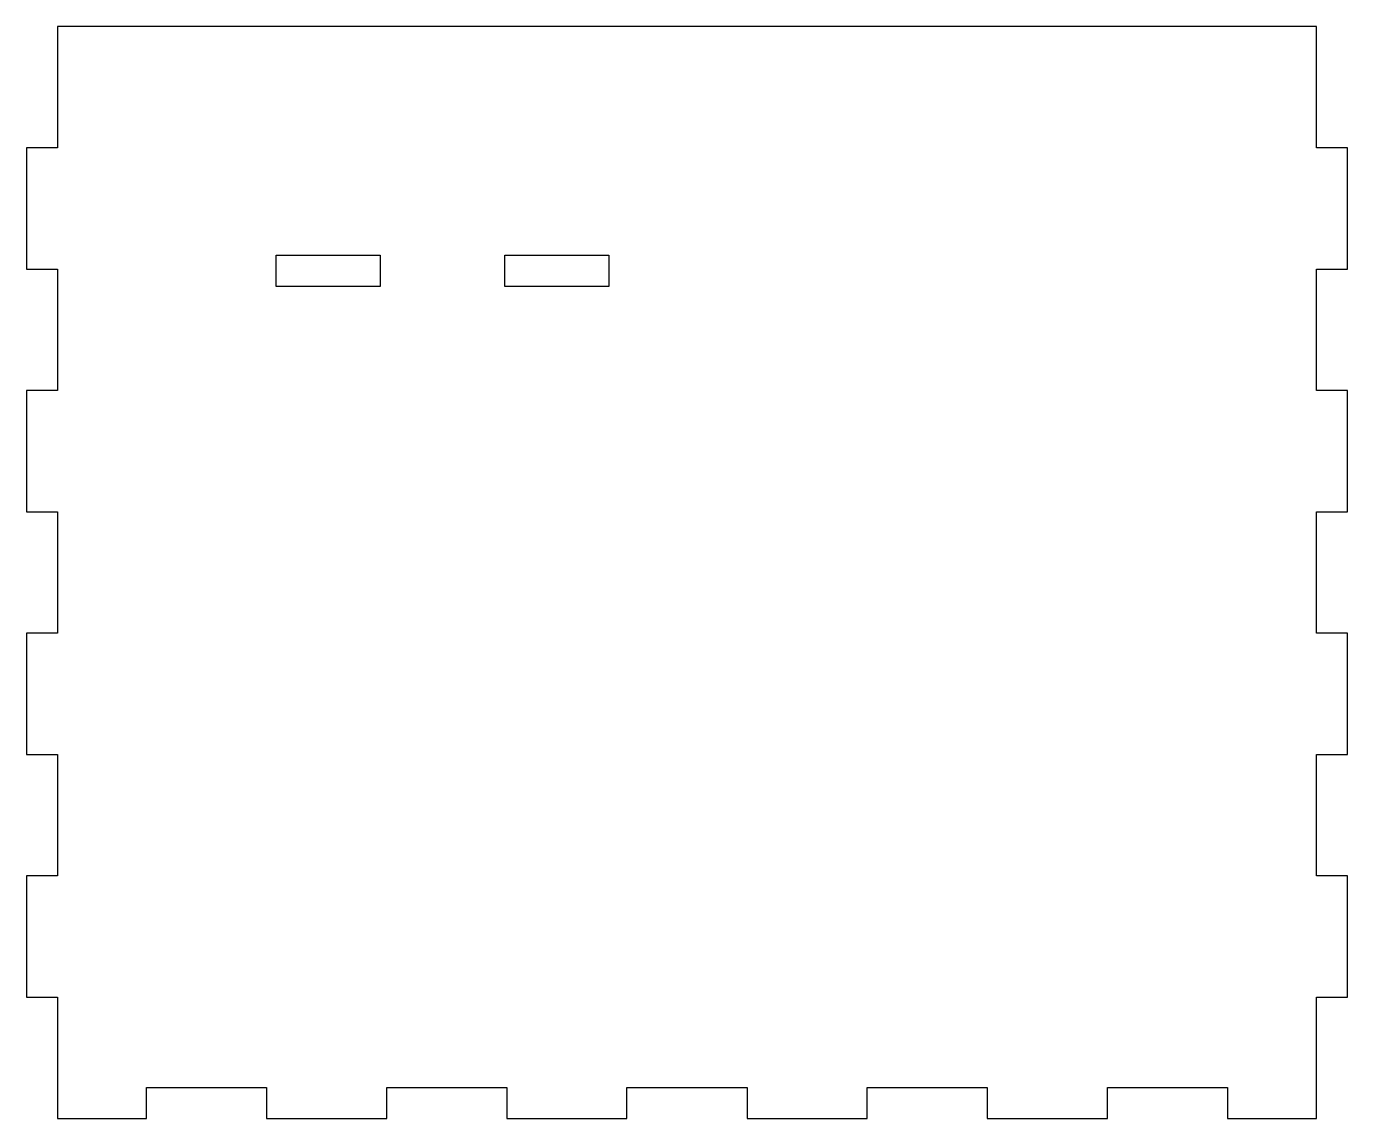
# Model space of a CAD drawing. Header units: millimetres. Extents: x 0 to 127, y 0 to 105.
import ezdxf

# ---------------------------------------------------------------- set-up
doc = ezdxf.new("R2010")
doc.units = ezdxf.units.MM
doc.layers.add('CUT', color=1, linetype='CONTINUOUS')

msp = doc.modelspace()

# ---------------------------------------------------------------- linework, layer by layer
at = {"layer": 'CUT', "color": 1}
for points in [[(0, 11.6667), (3, 11.6667), (3, 0), (11.5455, 0), (11.5455, 3), (23.0909, 3), (23.0909, 0), (34.6364, 0), (34.6364, 3), (46.1818, 3), (46.1818, 0), (57.7273, 0), (57.7273, 3), (69.2727, 3), (69.2727, 0), (80.8182, 0), (80.8182, 3), (92.3636, 3), (92.3636, 0), (103.9091, 0), (103.9091, 3), (115.4545, 3), (115.4545, 0), (124, 0), (124, 11.6667), (127, 11.6667), (127, 23.3333), (124, 23.3333), (124, 35), (127, 35), (127, 46.6667), (124, 46.6667), (124, 58.3333), (127, 58.3333), (127, 70), (124, 70), (124, 81.6667), (127, 81.6667), (127, 93.3333), (124, 93.3333), (124, 105), (3, 105), (3, 93.3333), (0, 93.3333), (0, 81.6667), (3, 81.6667), (3, 70), (0, 70), (0, 58.3333), (3, 58.3333), (3, 46.6667), (0, 46.6667), (0, 35), (3, 35), (3, 23.3333), (0, 23.3333)], [(24, 80), (24, 83), (34, 83), (34, 80)], [(46, 80), (46, 83), (56, 83), (56, 80)]]:
    msp.add_lwpolyline(points, close=True, dxfattribs=at)

doc.saveas('drawing.dxf')
